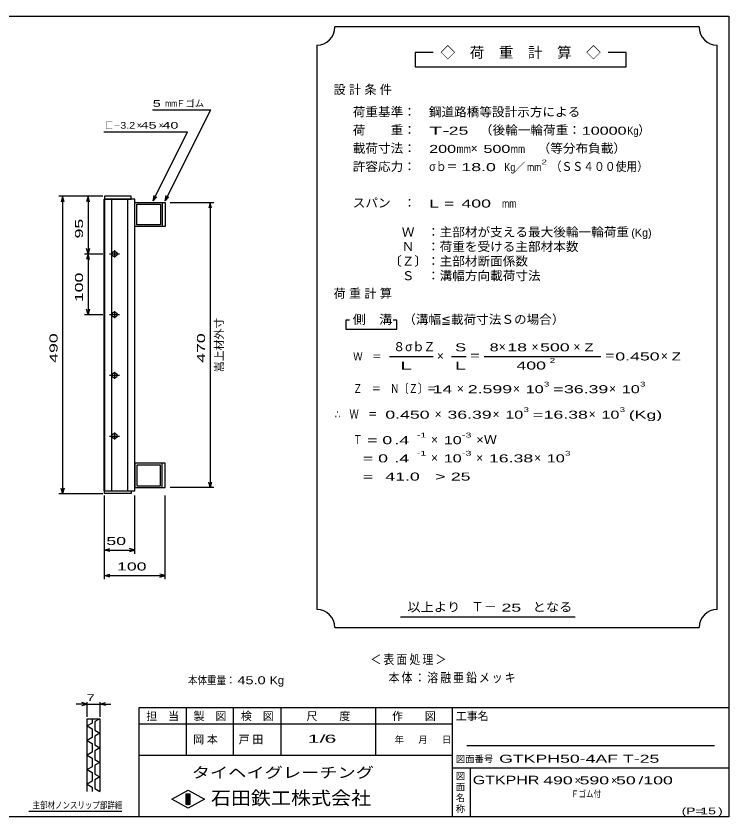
# Model space of a CAD drawing. Units: millimetres, scale not verified. Extents: x -1092 to 1039, y -770 to 632.
# Drawn here: x -136 to 1039, y -688 to 632 of the extents above; entities that cross this region are included whole.
import ezdxf
from ezdxf.enums import TextEntityAlignment as Align

# ---------------------------------------------------------------- set-up
doc = ezdxf.new("R2010")
doc.units = ezdxf.units.MM
doc.header["$LTSCALE"] = 6
for name, color, linetype, lineweight in [('0_2', 150, 'Continuous', 25), ('16', 3, 'Continuous', 25), ('22', 4, 'Continuous', 25), ('24', 2, 'Continuous', 25), ('32', 4, 'Continuous', 25)]:
    doc.layers.add(name, color=color, linetype=linetype, lineweight=lineweight)
doc.styles.add('ベクトル', font='')
doc.styles.get('ベクトル').set_extended_font_data('ベクトル')

msp = doc.modelspace()

# ---------------------------------------------------------------- linework, layer by layer
at = {"layer": '0_2'}
for p, q in [((-1037.4, 632.1), (1038.6, 632.1)), ((1038.6, 632.1), (1038.6, -687.9)), ((1038.6, -507.9), (66.6, -507.9)), ((66.6, -507.9), (66.6, -687.9)), ((144.6, -507.9), (144.6, -585.9)), ((222.6, -585.9), (222.6, -507.9)), ((300.6, -507.9), (300.6, -585.9)), ((456.6, -585.9), (456.6, -507.9)), ((582.6, -507.9), (582.6, -687.9)), ((582.6, -534.9), (66.6, -534.9)), ((1014.6, -570.9), (606.6, -570.9)), ((66.6, -585.9), (582.6, -585.9)), ((582.6, -606.9), (1038.6, -606.9)), ((612.6, -687.9), (612.6, -606.9)), ((120.6, -658.5), (147.6, -643.5)), ((147.6, -643.5), (174.6, -658.5)), ((147.6, -673.5), (120.6, -658.5)), ((144.6, -649.5), (150.6, -649.5)), ((144.6, -667.5), (144.6, -649.5)), ((144.6, -649.5), (145.8, -649.5)), ((145.8, -649.5), (145.8, -667.5)), ((147, -667.5), (147, -649.5)), ((147, -649.5), (148.2, -649.5)), ((174.6, -658.5), (147.6, -673.5)), ((148.2, -649.5), (148.2, -667.5)), ((149.4, -667.5), (149.4, -649.5)), ((149.4, -649.5), (150.6, -649.5)), ((150.6, -649.5), (150.6, -667.5)), ((150.6, -649.5), (150.6, -667.5)), ((150.6, -667.5), (144.6, -667.5)), ((145.8, -667.5), (147, -667.5)), ((148.2, -667.5), (149.4, -667.5)), ((1038.6, -687.9), (-1037.4, -687.9))]:
    msp.add_line(p, q, dxfattribs=at)
at = {"layer": '16'}
for p, q in [((9.15, -150.542), (9.15, 330.458)), ((9.15, 330.458), (9.85, 330.458)), ((53.85, 334.958), (9.85, 334.958)), ((9.85, 334.958), (9.85, 330.458)), ((9.85, 330.458), (53.85, 330.458)), ((9.85, 330.458), (9.85, -150.542)), ((59.85, 330.458), (9.85, 330.458)), ((21.35, 330.458), (21.35, -150.542)), ((48.35, -150.542), (48.35, 330.458)), ((53.85, 330.458), (53.85, 334.958)), ((59.85, -150.542), (59.85, 330.458)), ((59.85, 324.958), (104.85, 324.958)), ((59.85, 284.958), (59.85, 324.958)), ((62.85, 321.958), (101.85, 321.958)), ((62.85, 287.958), (62.85, 321.958)), ((101.85, 321.958), (101.85, 287.958)), ((104.85, 324.958), (104.85, 284.958)), ((104.85, 324.958), (109.85, 324.958)), ((109.85, 324.958), (109.85, 284.958)), ((104.85, 284.958), (59.85, 284.958)), ((101.85, 287.958), (62.85, 287.958)), ((109.85, 284.958), (104.85, 284.958)), ((18.35, 239.958), (34.35, 239.958)), ((28.35, 242.958), (24.35, 242.958)), ((26.35, 245.958), (26.35, 233.958)), ((24.35, 236.958), (28.35, 236.958)), ((26.35, 145.958), (26.35, 133.958)), ((18.35, 139.958), (34.35, 139.958)), ((28.35, 142.958), (24.35, 142.958)), ((24.35, 136.958), (28.35, 136.958)), ((18.35, 39.958), (34.35, 39.958)), ((28.35, 42.958), (24.35, 42.958)), ((26.35, 45.958), (26.35, 33.958)), ((24.35, 36.958), (28.35, 36.958)), ((18.35, -60.042), (34.35, -60.042)), ((28.35, -57.042), (24.35, -57.042)), ((24.35, -63.042), (28.35, -63.042)), ((26.35, -54.042), (26.35, -66.042)), ((104.85, -105.042), (59.85, -105.042)), ((59.85, -105.042), (59.85, -145.042)), ((104.85, -145.042), (104.85, -105.042)), ((109.85, -105.042), (104.85, -105.042)), ((109.85, -145.042), (109.85, -105.042)), ((101.85, -108.042), (62.85, -108.042)), ((62.85, -108.042), (62.85, -142.042)), ((101.85, -142.042), (101.85, -108.042)), ((59.85, -145.042), (104.85, -145.042)), ((62.85, -142.042), (101.85, -142.042)), ((104.85, -145.042), (109.85, -145.042)), ((9.85, -150.542), (9.15, -150.542)), ((9.85, -150.542), (53.85, -150.542)), ((9.85, -155.042), (9.85, -150.542)), ((9.85, -150.542), (59.85, -150.542)), ((53.85, -155.042), (9.85, -155.042)), ((53.85, -150.542), (53.85, -155.042))]:
    msp.add_line(p, q, dxfattribs=at)
for centre, radius, start, end in [((24.35, 239.958), 3, 90, 270), ((26.35, 239.958), 4, 46.6, 133.4), ((28.35, 239.958), 3, 270, 90), ((26.35, 239.958), 4, 226.6, 313.4), ((24.35, 139.958), 3, 90, 270), ((26.35, 139.958), 4, 46.6, 133.4), ((26.35, 139.958), 4, 226.6, 313.4), ((28.35, 139.958), 3, 270, 90), ((24.35, 39.958), 3, 90, 270), ((26.35, 39.958), 4, 46.6, 133.4), ((28.35, 39.958), 3, 270, 90), ((26.35, 39.958), 4, 226.6, 313.4), ((24.35, -60.042), 3, 90, 270), ((26.35, -60.042), 4, 46.6, 133.4), ((26.35, -60.042), 4, 226.6, 313.4), ((28.35, -60.042), 3, 270, 90)]:
    msp.add_arc(centre, radius, start, end, dxfattribs=at)
at = {"layer": '22'}
for p, q in [((88.85, 477.458), (184.85, 477.458)), ((109.85, 327.458), (184.85, 477.458)), ((8.85, 441.458), (146.85, 441.458)), ((89.85, 327.458), (146.85, 441.458)), ((6.85, 334.958), (-65.15, 334.958)), ((-59.15, 334.958), (-61.55, 325.958)), ((-56.75, 325.958), (-59.15, 334.958)), ((-59.15, 334.958), (-59.15, -155.043)), ((6.85, 334.958), (-23.15, 334.958)), ((-17.15, 334.958), (-19.55, 325.958)), ((-14.75, 325.958), (-17.15, 334.958)), ((-17.15, 334.958), (-17.15, 239.958)), ((89.85, 327.458), (91.65, 336.218)), ((89.85, 327.458), (95.85, 334.058)), ((109.85, 327.458), (111.65, 336.218)), ((109.85, 327.458), (115.85, 334.058)), ((117.85, 324.958), (189.85, 324.958)), ((183.85, 324.958), (181.45, 315.958)), ((186.25, 315.958), (183.85, 324.958)), ((183.85, 324.958), (183.85, -145.043)), ((-23.15, 239.958), (6.85, 239.958)), ((-17.15, 239.958), (-19.55, 248.958)), ((-17.15, 239.958), (-19.55, 230.958)), ((-14.75, 248.958), (-17.15, 239.958)), ((-14.75, 230.958), (-17.15, 239.958)), ((-17.15, 239.958), (-17.15, 139.957)), ((-17.15, 139.957), (-19.55, 148.957)), ((-14.75, 148.957), (-17.15, 139.957)), ((-23.15, 139.957), (6.85, 139.957)), ((189.85, -145.043), (117.85, -145.043)), ((183.85, -145.043), (181.45, -136.043)), ((186.25, -136.043), (183.85, -145.043)), ((-65.15, -155.043), (6.85, -155.043)), ((-59.15, -155.043), (-61.55, -146.043)), ((-56.75, -146.043), (-59.15, -155.043)), ((9.85, -254.042), (9.85, -158.042)), ((9.85, -296.042), (9.85, -158.042)), ((59.849, -254.042), (59.849, -158.042)), ((109.85, -296.042), (109.85, -158.042)), ((9.85, -248.042), (18.85, -245.642)), ((18.85, -250.442), (9.85, -248.042)), ((9.85, -248.042), (59.849, -248.042)), ((59.849, -248.042), (50.849, -245.642)), ((50.849, -250.442), (59.849, -248.042)), ((9.85, -290.042), (18.85, -287.642)), ((18.85, -292.442), (9.85, -290.042)), ((9.85, -290.042), (109.85, -290.042)), ((109.85, -290.042), (100.85, -287.642)), ((100.85, -292.442), (109.85, -290.042))]:
    msp.add_line(p, q, dxfattribs=at)
at = {"layer": '24', "color": 4}
for p, q in [((989.4, 614.1), (389.4, 614.1)), ((359.4, 584.1), (359.4, -345.9)), ((1019.4, -345.9), (1019.4, 584.1)), ((551.4, 572.1), (521.4, 572.1)), ((521.4, 572.1), (521.4, 548.1)), ((869.4, 572.1), (839.4, 572.1)), ((869.4, 548.1), (869.4, 572.1)), ((521.4, 548.1), (869.4, 548.1)), ((413.4, 131.1), (407.4, 131.1)), ((407.4, 131.1), (407.4, 116.1)), ((491.4, 131.1), (485.4, 131.1)), ((491.4, 116.1), (491.4, 131.1)), ((407.4, 116.1), (491.4, 116.1)), ((479.4, 71.1), (551.4, 71.1)), ((581.4, 71.1), (605.4, 71.1)), ((635.4, 71.1), (827.4, 71.1)), ((497.4, -357.9), (785.4, -357.9)), ((389.4, -375.9), (989.4, -375.9))]:
    msp.add_line(p, q, dxfattribs=at)
for centre, start, end in [((359.4, 614.1), 270, 0), ((1019.4, 614.1), 180, 270), ((359.4, -375.9), 0, 90), ((1019.4, -375.9), 90, 180)]:
    msp.add_arc(centre, 30, start, end, dxfattribs=at)
at = {"layer": '32'}
for p, q in [((-18.6, -501.9), (-27.6, -499.5)), ((-18.6, -522.9), (-18.6, -498.9)), ((2.4, -498.9), (2.4, -522.9)), ((2.4, -501.9), (11.4, -499.5)), ((-18.6, -501.9), (-36.6, -501.9)), ((-27.6, -504.3), (-18.6, -501.9)), ((-18.6, -501.9), (2.4, -501.9)), ((11.4, -504.3), (2.4, -501.9)), ((2.4, -501.9), (20.4, -501.9)), ((-18.6, -525.9), (2.4, -525.9)), ((-18.6, -645.9), (-18.6, -525.9)), ((-10.2, -525.9), (-10.2, -533.1)), ((2.4, -525.9), (-6, -530.7)), ((2.4, -525.9), (2.4, -645.9)), ((-10.2, -533.1), (-18.6, -537.9)), ((-18.6, -537.9), (-10.2, -542.7)), ((-6, -530.7), (-6, -545.1)), ((-10.2, -542.7), (-10.2, -557.1)), ((-6, -545.1), (2.4, -549.9)), ((2.4, -549.9), (-6, -554.7)), ((-10.2, -557.1), (-18.6, -561.9)), ((-18.6, -561.9), (-10.2, -566.7)), ((-10.2, -566.7), (-10.2, -581.1)), ((-6, -554.7), (-6, -569.1)), ((-6, -569.1), (2.4, -573.9)), ((2.4, -573.9), (-6, -578.7)), ((-6, -578.7), (-6, -593.1)), ((-10.2, -581.1), (-18.6, -585.9)), ((-18.6, -585.9), (-10.2, -590.7)), ((-10.2, -590.7), (-10.2, -605.1)), ((-6, -593.1), (2.4, -597.9)), ((-10.2, -605.1), (-18.6, -609.9)), ((2.4, -597.9), (-6, -602.7)), ((-6, -602.7), (-6, -617.1)), ((-18.6, -609.9), (-10.2, -614.7)), ((-10.2, -614.7), (-10.2, -629.1)), ((-6, -617.1), (2.4, -621.9)), ((-10.2, -629.1), (-18.6, -633.9)), ((2.4, -621.9), (-6, -626.7)), ((-6, -626.7), (-6, -641.1)), ((-18.6, -633.9), (-10.2, -638.7)), ((-10.2, -638.7), (-10.2, -645.9)), ((-6, -641.1), (2.4, -645.9)), ((38.4, -678.9), (-114.6, -678.9))]:
    msp.add_line(p, q, dxfattribs=at)

# ---------------------------------------------------------------- texts
at = {"layer": '0_2', "style": 'ベクトル'}
for s, height, p in [('担\u3000当', 13.2, (78.6, -521.7)), ('製\u3000図', 13.2, (156.6, -521.7)), ('検\u3000図', 13.2, (234.6, -521.7)), ('尺\u3000\u3000度', 13.2, (342.6, -521.7)), ('作\u3000\u3000図', 13.2, (483.6, -521.7)), ('工事名', 13.2, (588.6, -521.7)), ('年', 11, (487.8, -560.4)), ('月', 11, (526.8, -560.4)), ('日', 11, (565.8, -560.4)), ('図面番号', 11, (588.6, -592.2)), ('図', 11, (588.6, -620.4)), ('面', 11, (588.6, -638.4)), ('名', 11, (588.6, -656.4)), ('称', 11, (588.6, -674.4))]:
    msp.add_text(s, height=height, dxfattribs=at).set_placement(p, align=Align.MIDDLE_LEFT)
at = {"layer": '0_2', "color": 222, "style": 'ベクトル'}
for s, height, width, p in [('タイヘイグレーチング', 17.6, 1.25, (153.6, -614.7)), ('石田鉄工株式会社', 21.99, 1.1, (185.1, -656.7))]:
    msp.add_text(s, height=height, dxfattribs=dict(at, width=width)).set_placement(p, align=Align.MIDDLE_LEFT)
at = {"layer": '22', "color": 2, "style": 'ベクトル'}
for s, height, width, p in [(' 5 ', 11, 1.6, (82.85, 487.958)), ('mm', 11, 0.75, (109.85, 487.958)), ('□－', 11, 0.8, (11.85, 451.958)), ('3.2', 11, 1.2, (35.85, 451.958)), (' 45 ', 11, 1.6, (62.85, 451.958)), (' 40 ', 11, 1.6, (98.85, 451.958)), (' 50 ', 13.2, 1.65, (4.85, -233.042)), (' 100 ', 13.2, 1.65, (22.349, -275.042)), ('本体重量：', 13.2, 0.85, (147.25, -462.542)), (' 45.0', 13.2, 1.35, (222.25, -462.542)), ('Kg', 13.2, 1.1, (282.25, -462.542)), ('1/', 13.2, 2, (344.4, -558.9)), (' 6 ', 13.2, 2, (362.4, -558.9)), ('GTKPH50-4AF T-25           ', 13.2, 1.65, (660, -591.9)), ('GTKPHR', 14.08, 1.4, (616.45, -626.942)), ('/', 13.2, 1.65, (889.45, -627.542)), (' 490 ', 13.2, 1.65, (724.45, -627.542)), (' 590 ', 13.2, 1.65, (784.45, -627.542)), (' 50 ', 13.2, 1.65, (844.45, -627.542)), (' 100 ', 13.2, 1.65, (889.45, -627.542)), ('Ｆゴム付', 11, 0.8, (778.45, -650.042)), ('(P=', 11, 1.55, (960.6, -678)), (' 15 ', 11, 1.6, (984.6, -678)), (')', 11, 1.6, (1020.6, -678))]:
    msp.add_text(s, height=height, dxfattribs=dict(at, width=width)).set_placement(p, align=Align.MIDDLE_LEFT)
for s, height, p in [('Ｆゴム', 11, (127.85, 487.958)), ('×', 11, (62.85, 451.958)), ('×', 11, (98.85, 451.958)), ('×', 13.2, (784.45, -627.542)), ('×', 13.2, (844.45, -627.542))]:
    msp.add_text(s, height=height, dxfattribs=at).set_placement(p, align=Align.MIDDLE_LEFT)
at = {"layer": '22', "color": 2, "style": 'ベクトル', "width": 1.65}
for s, p in [(' 95 ', (-32.15, 257.457)), (' 100 ', (-32.15, 152.458)), (' 490 ', (-74.15, 52.458)), (' 470', (168.85, 52.458))]:
    msp.add_text(s, height=13.2, rotation=90, dxfattribs=at).set_placement(p, align=Align.MIDDLE_LEFT)
at = {"layer": '22', "color": 2, "style": 'ベクトル'}
msp.add_text('嵩上材外寸', height=13.2, rotation=90, dxfattribs=at).set_placement((198.85, 44.958), align=Align.MIDDLE_LEFT)
at = {"layer": '22', "color": 2, "attachment_point": 4, "style": 'ベクトル'}
for s, insert, char_height in [('\\T1.2;\\W0.85;＜表面処理＞', (447.9, -429), 15.4), ('\\T1.19;\\W0.85;本体：溶融亜鉛メッキ', (477.9, -459), 15.4), ('\\T1.25;岡本\u3000', (155.95, -560.942), 13.2), ('\\T1.25;戸田\u3000', (230.95, -560.942), 13.2)]:
    msp.add_mtext(s, dxfattribs=dict(at, insert=insert, char_height=char_height))
at = {"layer": '24', "style": 'ベクトル'}
for s, height, p in [('◇\u3000荷\u3000重\u3000計\u3000算\u3000◇', 17.6, (563.4, 572.1)), ('）', 14.52, (889.2, 444)), ('×', 14.52, (613.2, 414)), ('／', 13.2, (684.9, 383.1)), ('(Kg)', 13.2, (877.8, 275.1)), ('８', 14.52, (485.4, 87)), ('σｂ', 14.52, (505.2, 87)), ('Ｚ', 14.52, (535.2, 87)), ('×', 14.52, (659.4, 87)), ('×', 14.52, (713.4, 87)), ('×', 14.52, (782.4, 87)), ('×', 14.52, (557.4, 72)), ('×', 14.52, (926.4, 72)), ('×', 14.52, (590.4, 18)), ('×', 14.52, (682.8, 18)), ('×', 14.52, (841.2, 18)), ('×', 14.52, (553.8, -24)), ('×', 14.52, (649.2, -24)), ('×', 14.52, (807.6, -24)), ('×', 14.52, (547.8, -66)), ('×', 14.52, (547.8, -96)), ('×', 14.52, (622.2, -96)), ('×', 14.52, (717.6, -96)), ('Ｔ－', 15.4, (613.8, -341.4))]:
    msp.add_text(s, height=height, dxfattribs=at).set_placement(p, align=Align.MIDDLE_LEFT)
for s, height, width, p in [('荷重基準：\u3000', 14.52, 1.05, (418.8, 474)), ('鋼道路橋等設計示方による', 14.52, 1.05, (544.2, 474)), ('荷\u3000\u3000重：\u3000', 14.52, 1.05, (418.8, 444)), ('T-', 13.2, 2, (544.8, 443.1)), (' 25 ', 13.2, 1.65, (568.8, 443.1)), ('（後輪一輪荷重：', 14.52, 1.05, (628.2, 444)), ('10000', 13.2, 1.5, (796.2, 443.1)), ('Kg', 13.2, 0.85, (871.2, 443.1)), ('載荷寸法：\u3000', 14.52, 1.05, (418.8, 414)), ('\u3000（等分布負載）', 14.52, 1.05, (702.6, 414)), ('200', 13.2, 1.5, (544.8, 413.1)), ('mm', 13.2, 0.8, (589.8, 413.1)), ('500', 13.2, 1.5, (634.2, 413.1)), ('mm', 13.2, 0.8, (679.2, 413.1)), ('許容応力：\u3000', 14.52, 1.05, (418.8, 384)), ('σｂ＝', 14.52, 0.9, (544.8, 384)), (' 18.0', 13.2, 1.65, (589.8, 383.1)), ('Kg', 13.2, 0.85, (668.4, 383.1)), ('mm', 13.2, 0.8, (705.9, 383.1)), ('2', 7.918, 1.5, (729.9, 391.5)), ('（ＳＳ４００使用）', 14.52, 0.9, (744.9, 384)), ('スパン\u3000：\u3000', 14.52, 1.05, (418.8, 324)), ('L =', 13.2, 1.65, (544.8, 323.1)), (' 400 ', 13.2, 1.65, (589.8, 323.1)), ('mm', 13.2, 0.8, (664.8, 323.1)), ('\u3000Ｗ\u3000：主部材が支える最大後輪一輪荷重', 14.52, 1.05, (478.8, 276)), ('\u3000Ｎ\u3000：荷重を受ける主部材本数', 14.52, 1.05, (478.8, 252)), ('〔Ｚ〕：主部材断面係数', 14.52, 1.05, (478.8, 228)), ('\u3000Ｓ\u3000：溝幅方向載荷寸法', 14.52, 1.05, (478.8, 204)), ('側\u3000溝', 14.52, 1.1, (418.8, 132)), ('\u3000（溝幅≦載荷寸法Ｓの場合）', 14.52, 1.05, (481.2, 132)), ('S', 13.2, 1.55, (587.4, 86.1)), ('8', 13.2, 1.5, (644.4, 86.1)), (' 18 ', 13.2, 1.65, (665.4, 86.1)), (' 500 ', 13.2, 1.65, (719.4, 86.1)), ('Z', 13.2, 1.4, (800.4, 86.1)), ('Ｗ\u3000＝', 13.2, 0.85, (419.4, 71.1)), ('＝', 14.52, 0.9, (611.4, 72)), ('2', 7.918, 1.5, (743.4, 64.5)), ('＝', 14.52, 0.9, (833.4, 72)), ('0.450', 13.2, 1.65, (851.4, 71.1)), ('Z', 13.2, 1.4, (944.4, 71.1)), ('L', 13.2, 1.8, (587.4, 56.1)), (' 400 ', 13.2, 1.65, (680.4, 56.1)), ('Ｚ\u3000＝\u3000Ｎ〔Ｚ〕＝', 14.52, 0.75, (419.4, 18)), ('3', 7.918, 1.5, (733.8, 25.5)), ('3', 7.918, 1.5, (892.2, 25.5)), (' 14 ', 13.2, 1.65, (542.4, 17.1)), ('2.599', 13.2, 1.65, (608.4, 17.1)), ('10', 13.2, 1.5, (703.8, 17.1)), ('=', 13.2, 1.7, (748.8, 17.1)), ('36.39', 13.2, 1.65, (766.8, 17.1)), ('10', 13.2, 1.5, (862.2, 17.1)), ('3', 7.918, 1.5, (700.2, -16.5)), ('3', 7.918, 1.5, (858.6, -16.5)), ('∴\u3000Ｗ\u3000＝', 14.52, 0.75, (389.4, -24)), (' 0.450', 13.2, 1.65, (464.4, -24.9)), ('36.39', 13.2, 1.65, (574.8, -24.9)), ('10', 13.2, 1.5, (670.2, -24.9)), ('=', 13.2, 1.7, (715.2, -24.9)), ('16.38', 13.2, 1.65, (733.2, -24.9)), ('10', 13.2, 1.5, (828.6, -24.9)), ('(Kg)', 13.2, 1.65, (873.6, -24.9)), ('Ｔ', 14.52, 0.75, (419.4, -66)), (' = 0', 13.2, 1.65, (434.4, -66.9)), (' .4 ', 13.2, 1.65, (479.4, -66.9)), ('-1', 7.918, 1.65, (524.4, -58.5)), ('10', 13.2, 1.5, (568.8, -66.9)), ('-3', 7.918, 1.65, (598.8, -58.5)), ('×Ｗ', 14.52, 1.1, (622.2, -66)), ('  = 0', 13.2, 1.65, (419.4, -96.9)), (' .4 ', 13.2, 1.65, (479.4, -96.9)), ('-1', 7.918, 1.65, (524.4, -88.5)), ('10', 13.2, 1.5, (568.8, -96.9)), ('-3', 7.918, 1.65, (598.8, -88.5)), ('16.38', 13.2, 1.65, (643.2, -96.9)), ('10', 13.2, 1.5, (738.6, -96.9)), ('3', 7.918, 1.5, (768.6, -88.5)), ('  =', 13.2, 1.65, (419.4, -126.9)), (' 41.0', 13.2, 1.65, (464.4, -126.9)), ('>', 13.2, 1.7, (554.4, -126.9)), (' 25 ', 13.2, 1.65, (572.4, -126.9)), ('以上より\u3000', 14.52, 1.1, (508.8, -342)), (' 25 ', 13.2, 1.65, (655.8, -342.9)), ('となる', 14.52, 1.1, (715.2, -342))]:
    msp.add_text(s, height=height, dxfattribs=dict(at, width=width)).set_placement(p, align=Align.MIDDLE_LEFT)
at = {"layer": '24', "attachment_point": 4, "style": 'ベクトル'}
for s, insert, char_height in [('\\T1.28;設計条件', (387.3, 510), 14.52), ('\\T1.28;荷重計算', (387.3, 174), 14.52), ('\\T1.5;\\W2;\\~L\\~', (482.4, 56.1), 13.2)]:
    msp.add_mtext(s, dxfattribs=dict(at, insert=insert, char_height=char_height))
at = {"layer": '32', "color": 2, "style": 'ベクトル'}
for s, width, p in [(' 7 ', 1.6, (-26.1, -491.4)), ('主部材ノンスリップ部詳細', 0.8, (-108.6, -668.4))]:
    msp.add_text(s, height=11, dxfattribs=dict(at, width=width)).set_placement(p, align=Align.MIDDLE_LEFT)

doc.saveas('drawing.dxf')
